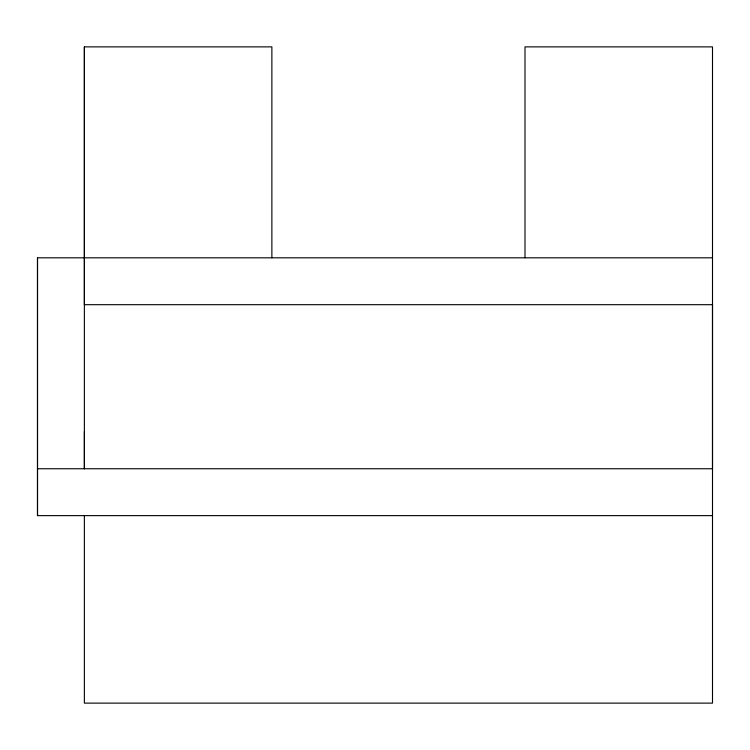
<?xml version="1.0" encoding="UTF-8"?>
<svg xmlns="http://www.w3.org/2000/svg" width="750" height="750" viewBox="0 0 750 750"><rect width="100%" height="100%" fill="white"/><g stroke="black" fill="none" stroke-linecap="round" stroke-linejoin="round"><path stroke-width="1.12" d="M712.5 515.625L37.5 515.625L37.5 257.812L712.5 257.812M271.875 257.812L271.875 46.875L84.375 46.875L84.375 468.75L84.375 431.456M525 257.812L525 46.875L712.5 46.875L712.5 703.125L84.375 703.125L84.375 515.625M37.5 468.75L712.5 468.75L712.5 304.688L84.375 304.688L84.375 46.875M37.5 257.812L37.5 515.625"/></g></svg>
